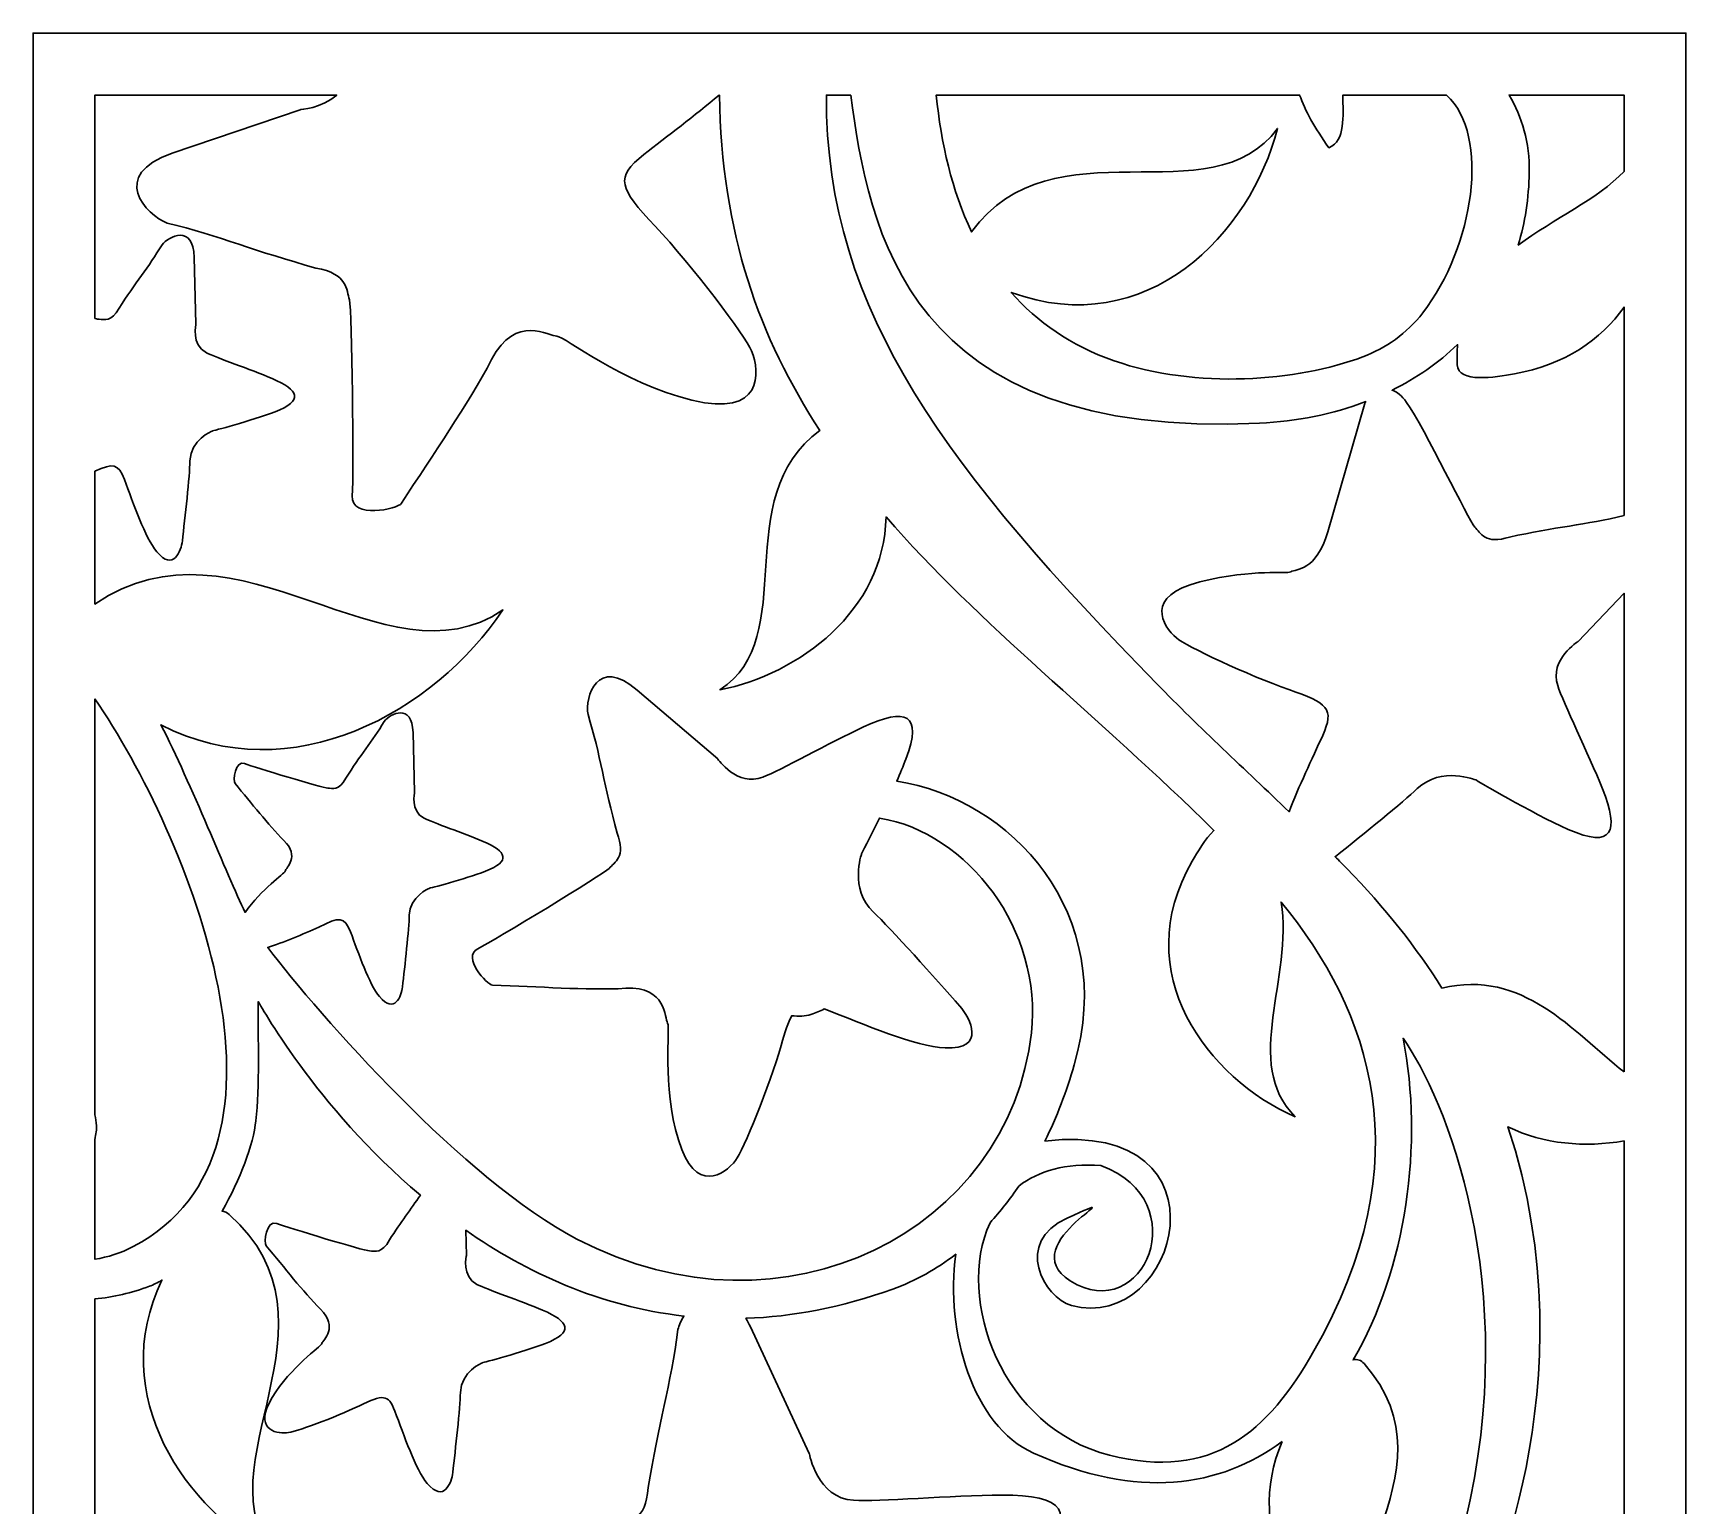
# Model space of a CAD drawing. Header units: centimetres. Extents: x -20.8 to -15.2, y -3.7 to 9.
# Drawn here: x -20.81 to -15.17, y 3.98 to 9 of the extents above; entities that cross this region are included whole.
import ezdxf

# ---------------------------------------------------------------- set-up
doc = ezdxf.new("R2010")
doc.units = ezdxf.units.CM
doc.header["$MEASUREMENT"] = 0
doc.layers.add('layer 1', color=7, linetype='Continuous')

msp = doc.modelspace()

# ---------------------------------------------------------------- linework, layer by layer
at = {"layer": 'layer 1', "color": 250, "lineweight": 30}
for points, knots in [([(-20.80773, -3.66548), (-20.80773, -3.66548), (-15.17043, -3.66548), (-15.17043, -3.66548), (-15.17043, -3.66548), (-15.17043, -3.66548), (-15.17043, 9.00069), (-15.17043, 9.00069), (-15.17043, 9.00069), (-15.17043, 9.00069), (-20.80773, 9.00069), (-20.80773, 9.00069), (-20.80773, 9.00069), (-20.80773, 9.00069), (-20.80773, -3.66548), (-20.80773, -3.66548)], [0, 0, 0, 0, 0.2, 0.2, 0.2, 0.2, 0.4, 0.4, 0.4, 0.4, 0.6, 0.6, 0.6, 0.6, 1, 1, 1, 1]), ([(-18.46633, 8.78942), (-18.46633, 8.78942), (-18.46824, 8.78942), (-18.46824, 8.78942), (-18.46824, 8.78942), (-18.55021, 8.71951), (-18.64615, 8.64797), (-18.7243, 8.58657), (-18.7243, 8.58657), (-18.82473, 8.50769), (-18.80863, 8.47208), (-18.68632, 8.34209), (-18.68632, 8.34209), (-18.55898, 8.20673), (-18.37734, 7.96712), (-18.35738, 7.91723), (-18.35738, 7.91723), (-18.32768, 7.84295), (-18.31777, 7.68946), (-18.56038, 7.74887), (-18.56038, 7.74887), (-18.80301, 7.80829), (-18.99612, 7.96674), (-19.02088, 7.96674), (-19.02088, 7.96674), (-19.04563, 7.96674), (-19.1618, 8.04482), (-19.2437, 7.88752), (-19.2437, 7.88752), (-19.32559, 7.73021), (-19.44237, 7.56784), (-19.55068, 7.39732), (-19.55068, 7.39732), (-19.56396, 7.37643), (-19.72398, 7.34285), (-19.71904, 7.42208), (-19.71904, 7.42208), (-19.71408, 7.5013), (-19.71904, 8.05587), (-19.72894, 8.09052), (-19.72894, 8.09052), (-19.73884, 8.12519), (-19.73388, 8.17965), (-19.84282, 8.19945), (-19.84282, 8.19945), (-20.04541, 8.25392), (-20.17226, 8.3104), (-20.34995, 8.35255), (-20.34995, 8.35255), (-20.42255, 8.37991), (-20.5498, 8.51672), (-20.33302, 8.59061), (-20.33302, 8.59061), (-20.33302, 8.59061), (-19.89728, 8.73916), (-19.89728, 8.73916), (-19.89728, 8.73916), (-19.89728, 8.73916), (-19.82261, 8.74414), (-19.77209, 8.78942), (-19.77209, 8.78942), (-19.77209, 8.78942), (-20.59702, 8.78942), (-20.59702, 8.78942), (-20.59702, 8.78942), (-20.59702, 8.78942), (-20.59702, 8.02755), (-20.59702, 8.02755), (-20.59702, 8.02755), (-20.5896, 8.02574), (-20.58455, 8.02472), (-20.58256, 8.02467), (-20.58256, 8.02467), (-20.56478, 8.02425), (-20.53986, 8.01393), (-20.51453, 8.06233), (-20.51453, 8.06233), (-20.45914, 8.14976), (-20.4139, 8.20121), (-20.36796, 8.27872), (-20.36796, 8.27872), (-20.34442, 8.30889), (-20.26129, 8.34875), (-20.2583, 8.23579), (-20.2583, 8.23579), (-20.2583, 8.23579), (-20.25232, 8.00874), (-20.25232, 8.00874), (-20.25232, 8.00874), (-20.25232, 8.00874), (-20.26946, 7.93732), (-20.21639, 7.91053), (-20.21639, 7.91053), (-20.18157, 7.89296), (-20.06669, 7.85406), (-19.99223, 7.82247), (-19.99223, 7.82247), (-19.90077, 7.78369), (-19.88506, 7.74673), (-19.98247, 7.70905), (-19.98247, 7.70905), (-20.06307, 7.67786), (-20.19725, 7.64356), (-20.19725, 7.64356), (-20.19725, 7.64356), (-20.19725, 7.64356), (-20.27084, 7.61276), (-20.27253, 7.54164), (-20.27253, 7.54164), (-20.27375, 7.49053), (-20.28969, 7.34602), (-20.29854, 7.26879), (-20.29854, 7.26879), (-20.30242, 7.23504), (-20.32888, 7.16337), (-20.38585, 7.23206), (-20.38585, 7.23206), (-20.42632, 7.28085), (-20.4649, 7.39584), (-20.49641, 7.47863), (-20.49641, 7.47863), (-20.51679, 7.53217), (-20.53447, 7.53507), (-20.59702, 7.50621), (-20.59702, 7.50621), (-20.59702, 7.50621), (-20.59702, 7.05358), (-20.59702, 7.05358), (-20.59702, 7.05358), (-20.10612, 7.38643), (-19.60495, 6.75917), (-19.2054, 7.03354), (-19.2054, 7.03354), (-19.43802, 6.68587), (-19.9257, 6.41214), (-20.37158, 6.6416), (-20.37158, 6.6416), (-20.26845, 6.43997), (-20.14616, 6.13012), (-20.08458, 6.00163), (-20.08458, 6.00163), (-20.0278, 6.0821), (-19.95107, 6.13322), (-19.9481, 6.14274), (-19.9481, 6.14274), (-19.94484, 6.1532), (-19.89657, 6.19199), (-19.95222, 6.2473), (-19.95222, 6.2473), (-20.00789, 6.30261), (-20.06111, 6.37333), (-20.11889, 6.44153), (-20.11889, 6.44153), (-20.12597, 6.4499), (-20.11908, 6.52192), (-20.08626, 6.5094), (-20.08626, 6.5094), (-20.05344, 6.49688), (-19.81851, 6.42594), (-19.80257, 6.42556), (-19.80257, 6.42556), (-19.78663, 6.42518), (-19.76427, 6.41591), (-19.74155, 6.45932), (-19.74155, 6.45932), (-19.69187, 6.53774), (-19.6513, 6.58389), (-19.6101, 6.6534), (-19.6101, 6.6534), (-19.58897, 6.68047), (-19.51443, 6.71621), (-19.51176, 6.61489), (-19.51176, 6.61489), (-19.51176, 6.61489), (-19.50638, 6.41126), (-19.50638, 6.41126), (-19.50638, 6.41126), (-19.50638, 6.41126), (-19.52176, 6.3472), (-19.47417, 6.32319), (-19.47417, 6.32319), (-19.44293, 6.30742), (-19.3399, 6.27254), (-19.27311, 6.24422), (-19.27311, 6.24422), (-19.19108, 6.20942), (-19.177, 6.17628), (-19.26436, 6.14248), (-19.26436, 6.14248), (-19.33665, 6.11452), (-19.457, 6.08376), (-19.457, 6.08376), (-19.457, 6.08376), (-19.457, 6.08376), (-19.52299, 6.05612), (-19.52451, 5.99234), (-19.52451, 5.99234), (-19.52561, 5.94649), (-19.5399, 5.8169), (-19.54784, 5.74763), (-19.54784, 5.74763), (-19.55132, 5.71736), (-19.57506, 5.65309), (-19.62615, 5.71468), (-19.62615, 5.71468), (-19.66245, 5.75844), (-19.69704, 5.86158), (-19.7253, 5.93583), (-19.7253, 5.93583), (-19.74541, 5.98865), (-19.76257, 5.98653), (-19.83359, 5.95198), (-19.83359, 5.95198), (-19.88384, 5.92753), (-19.95772, 5.89885), (-20.00736, 5.88239), (-20.00736, 5.88239), (-19.83006, 5.64937), (-19.33602, 5.08774), (-18.95303, 4.88785), (-18.95303, 4.88785), (-18.24174, 4.51662), (-17.47759, 4.92321), (-17.40277, 5.59117), (-17.40277, 5.59117), (-17.36359, 5.94104), (-17.61836, 6.27311), (-17.92063, 6.32362), (-17.92063, 6.32362), (-17.95432, 6.25448), (-17.98226, 6.20125), (-17.98226, 6.20125), (-17.98226, 6.20125), (-17.98226, 6.20125), (-18.02426, 6.08145), (-17.94201, 6.00364), (-17.94201, 6.00364), (-17.88288, 5.94772), (-17.72906, 5.77487), (-17.64721, 5.68207), (-17.64721, 5.68207), (-17.61145, 5.64154), (-17.55493, 5.53386), (-17.69685, 5.53973), (-17.69685, 5.53973), (-17.79766, 5.54389), (-17.97469, 5.62086), (-18.10615, 5.67184), (-18.10615, 5.67184), (-18.10615, 5.67184), (-18.10902, 5.67295), (-18.10902, 5.67295), (-18.10902, 5.67295), (-18.12281, 5.66534), (-18.13801, 5.6588), (-18.15459, 5.65353), (-18.15459, 5.65353), (-18.17465, 5.64716), (-18.19673, 5.6464), (-18.22002, 5.64958), (-18.22002, 5.64958), (-18.23214, 5.62723), (-18.24291, 5.5941), (-18.25612, 5.54831), (-18.25612, 5.54831), (-18.29659, 5.40811), (-18.38575, 5.18947), (-18.41148, 5.15601), (-18.41148, 5.15601), (-18.44977, 5.10622), (-18.54951, 5.03808), (-18.60648, 5.22579), (-18.60648, 5.22579), (-18.66346, 5.41348), (-18.63371, 5.60736), (-18.64362, 5.62408), (-18.64362, 5.62408), (-18.65353, 5.64082), (-18.64727, 5.75055), (-18.78633, 5.74291), (-18.78633, 5.74291), (-18.92539, 5.73527), (-19.08183, 5.74916), (-19.24038, 5.75408), (-19.24038, 5.75408), (-19.25982, 5.75469), (-19.34655, 5.84936), (-19.29105, 5.87773), (-19.29105, 5.87773), (-19.23555, 5.9061), (-18.86287, 6.13144), (-18.84342, 6.152), (-18.84342, 6.152), (-18.82397, 6.17257), (-18.78519, 6.19102), (-18.81542, 6.27254), (-18.81542, 6.27254), (-18.85972, 6.43121), (-18.87233, 6.53952), (-18.91499, 6.67643), (-18.91499, 6.67643), (-18.92556, 6.73643), (-18.88407, 6.87716), (-18.74736, 6.76029), (-18.74736, 6.76029), (-18.74736, 6.76029), (-18.4726, 6.52538), (-18.4726, 6.52538), (-18.4726, 6.52538), (-18.4726, 6.52538), (-18.40644, 6.42899), (-18.31824, 6.46317), (-18.31824, 6.46317), (-18.26035, 6.48561), (-18.09191, 6.57994), (-17.97521, 6.63431), (-17.97521, 6.63431), (-17.83189, 6.70107), (-17.77147, 6.68024), (-17.83073, 6.52494), (-17.83073, 6.52494), (-17.83968, 6.50149), (-17.85042, 6.47582), (-17.86198, 6.44952), (-17.86198, 6.44952), (-17.4744, 6.3898), (-17.1062, 6.00207), (-17.25653, 5.48249), (-17.25653, 5.48249), (-17.2829, 5.39134), (-17.31631, 5.30382), (-17.35663, 5.22218), (-17.35663, 5.22218), (-16.70426, 5.29771), (-16.90131, 4.56252), (-17.26627, 4.66163), (-17.26627, 4.66163), (-17.35946, 4.68693), (-17.46493, 4.87766), (-17.28072, 4.95954), (-17.28072, 4.95954), (-17.01297, 5.07856), (-17.47558, 4.87324), (-17.27027, 4.74524), (-17.27027, 4.74524), (-17.01961, 4.58894), (-16.83932, 5.01859), (-17.1659, 5.13837), (-17.1659, 5.13837), (-17.2859, 5.14783), (-17.37842, 5.12013), (-17.44556, 5.06867), (-17.44556, 5.06867), (-17.47581, 5.02405), (-17.50862, 4.98219), (-17.54396, 4.94364), (-17.54396, 4.94364), (-17.66414, 4.68246), (-17.50273, 4.24315), (-17.1361, 4.15082), (-17.1361, 4.15082), (-16.78348, 4.06201), (-16.59704, 4.22997), (-16.43916, 4.50648), (-16.43916, 4.50648), (-16.06645, 5.15923), (-16.2454, 5.66542), (-16.55108, 6.03729), (-16.55108, 6.03729), (-16.50794, 5.77975), (-16.68528, 5.48888), (-16.50369, 5.30512), (-16.50369, 5.30512), (-16.80146, 5.43523), (-17.07505, 5.79686), (-16.8544, 6.17607), (-16.8544, 6.17607), (-16.83675, 6.20641), (-16.80955, 6.25316), (-16.78045, 6.28146), (-16.78045, 6.28146), (-17.17304, 6.66946), (-17.58184, 6.98537), (-17.8986, 7.35032), (-17.8986, 7.35032), (-17.90484, 7.03177), (-18.19433, 6.81395), (-18.46494, 6.76092), (-18.46494, 6.76092), (-18.1872, 6.94007), (-18.43918, 7.41442), (-18.12413, 7.64575), (-18.12413, 7.64575), (-18.32939, 7.95811), (-18.4609, 8.31983), (-18.46633, 8.78942)], [0, 0, 0, 0, 0.01, 0.01, 0.01, 0.01, 0.02, 0.02, 0.02, 0.02, 0.03, 0.03, 0.03, 0.03, 0.04, 0.04, 0.04, 0.04, 0.05, 0.05, 0.05, 0.05, 0.06, 0.06, 0.06, 0.06, 0.07, 0.07, 0.07, 0.07, 0.08, 0.08, 0.08, 0.08, 0.09, 0.09, 0.09, 0.09, 0.1, 0.1, 0.1, 0.1, 0.11, 0.11, 0.11, 0.11, 0.12, 0.12, 0.12, 0.12, 0.13, 0.13, 0.13, 0.13, 0.14, 0.14, 0.14, 0.14, 0.15, 0.15, 0.15, 0.15, 0.16, 0.16, 0.16, 0.16, 0.17, 0.17, 0.17, 0.17, 0.18, 0.18, 0.18, 0.18, 0.19, 0.19, 0.19, 0.19, 0.2, 0.2, 0.2, 0.2, 0.21, 0.21, 0.21, 0.21, 0.22, 0.22, 0.22, 0.22, 0.23, 0.23, 0.23, 0.23, 0.24, 0.24, 0.24, 0.24, 0.25, 0.25, 0.25, 0.25, 0.26, 0.26, 0.26, 0.26, 0.27, 0.27, 0.27, 0.27, 0.28, 0.28, 0.28, 0.28, 0.29, 0.29, 0.29, 0.29, 0.3, 0.3, 0.3, 0.3, 0.31, 0.31, 0.31, 0.31, 0.32, 0.32, 0.32, 0.32, 0.33, 0.33, 0.33, 0.33, 0.34, 0.34, 0.34, 0.34, 0.35, 0.35, 0.35, 0.35, 0.36, 0.36, 0.36, 0.36, 0.37, 0.37, 0.37, 0.37, 0.38, 0.38, 0.38, 0.38, 0.39, 0.39, 0.39, 0.39, 0.4, 0.4, 0.4, 0.4, 0.41, 0.41, 0.41, 0.41, 0.42, 0.42, 0.42, 0.42, 0.43, 0.43, 0.43, 0.43, 0.44, 0.44, 0.44, 0.44, 0.45, 0.45, 0.45, 0.45, 0.46, 0.46, 0.46, 0.46, 0.47, 0.47, 0.47, 0.47, 0.48, 0.48, 0.48, 0.48, 0.49, 0.49, 0.49, 0.49, 0.5, 0.5, 0.5, 0.5, 0.51, 0.51, 0.51, 0.51, 0.52, 0.52, 0.52, 0.52, 0.53, 0.53, 0.53, 0.53, 0.54, 0.54, 0.54, 0.54, 0.55, 0.55, 0.55, 0.55, 0.56, 0.56, 0.56, 0.56, 0.57, 0.57, 0.57, 0.57, 0.58, 0.58, 0.58, 0.58, 0.59, 0.59, 0.59, 0.59, 0.6, 0.6, 0.6, 0.6, 0.61, 0.61, 0.61, 0.61, 0.62, 0.62, 0.62, 0.62, 0.63, 0.63, 0.63, 0.63, 0.64, 0.64, 0.64, 0.64, 0.65, 0.65, 0.65, 0.65, 0.66, 0.66, 0.66, 0.66, 0.67, 0.67, 0.67, 0.67, 0.68, 0.68, 0.68, 0.68, 0.69, 0.69, 0.69, 0.69, 0.7, 0.7, 0.7, 0.7, 0.71, 0.71, 0.71, 0.71, 0.72, 0.72, 0.72, 0.72, 0.73, 0.73, 0.73, 0.73, 0.74, 0.74, 0.74, 0.74, 0.75, 0.75, 0.75, 0.75, 0.76, 0.76, 0.76, 0.76, 0.77, 0.77, 0.77, 0.77, 0.78, 0.78, 0.78, 0.78, 0.79, 0.79, 0.79, 0.79, 0.8, 0.8, 0.8, 0.8, 0.81, 0.81, 0.81, 0.81, 0.82, 0.82, 0.82, 0.82, 0.83, 0.83, 0.83, 0.83, 0.84, 0.84, 0.84, 0.84, 0.85, 0.85, 0.85, 0.85, 0.86, 0.86, 0.86, 0.86, 0.87, 0.87, 0.87, 0.87, 0.88, 0.88, 0.88, 0.88, 0.89, 0.89, 0.89, 0.89, 0.9, 0.9, 0.9, 0.9, 0.91, 0.91, 0.91, 0.91, 0.92, 0.92, 0.92, 0.92, 0.93, 0.93, 0.93, 0.93, 0.94, 0.94, 0.94, 0.94, 0.95, 0.95, 0.95, 0.95, 0.96, 0.96, 0.96, 0.96, 0.97, 0.97, 0.97, 0.97, 0.98, 0.98, 0.98, 0.98, 1, 1, 1, 1]), ([(-18.01903, 8.78942), (-18.01903, 8.78942), (-18.10202, 8.78942), (-18.10202, 8.78942), (-18.10202, 8.78942), (-18.10693, 8.04136), (-17.67147, 7.4958), (-16.97552, 6.78188), (-16.97552, 6.78188), (-16.82855, 6.63113), (-16.67428, 6.48898), (-16.52401, 6.34513), (-16.52401, 6.34513), (-16.49138, 6.43054), (-16.445, 6.52635), (-16.40936, 6.60546), (-16.40936, 6.60546), (-16.36816, 6.6969), (-16.39232, 6.71581), (-16.52472, 6.7618), (-16.52472, 6.7618), (-16.66258, 6.80967), (-16.87616, 6.91035), (-16.90821, 6.93782), (-16.90821, 6.93782), (-16.95589, 6.97869), (-17.01862, 7.08192), (-16.82815, 7.12883), (-16.82815, 7.12883), (-16.63769, 7.17572), (-16.5354, 7.15453), (-16.51817, 7.16354), (-16.51817, 7.16354), (-16.50094, 7.17255), (-16.43048, 7.16591), (-16.39192, 7.29973), (-16.39192, 7.29973), (-16.39192, 7.29973), (-16.26686, 7.73371), (-16.26686, 7.73371), (-16.26686, 7.73371), (-16.26596, 7.73684), (-16.26453, 7.7402), (-16.26265, 7.74364), (-16.26265, 7.74364), (-16.37479, 7.70108), (-16.49752, 7.67634), (-16.62481, 7.67009), (-16.62481, 7.67009), (-17.83258, 7.61084), (-17.9568, 8.33247), (-18.01903, 8.78942)], [0, 0, 0, 0, 0.0714286, 0.0714286, 0.0714286, 0.0714286, 0.1428571, 0.1428571, 0.1428571, 0.1428571, 0.2142857, 0.2142857, 0.2142857, 0.2142857, 0.2857143, 0.2857143, 0.2857143, 0.2857143, 0.3571429, 0.3571429, 0.3571429, 0.3571429, 0.4285714, 0.4285714, 0.4285714, 0.4285714, 0.5, 0.5, 0.5, 0.5, 0.5714286, 0.5714286, 0.5714286, 0.5714286, 0.6428571, 0.6428571, 0.6428571, 0.6428571, 0.7142857, 0.7142857, 0.7142857, 0.7142857, 0.7857143, 0.7857143, 0.7857143, 0.7857143, 0.8571429, 0.8571429, 0.8571429, 0.8571429, 1, 1, 1, 1]), ([(-15.98677, 8.78942), (-15.98677, 8.78942), (-16.34007, 8.78942), (-16.34007, 8.78942), (-16.34007, 8.78942), (-16.34158, 8.71805), (-16.32934, 8.63389), (-16.38805, 8.60943), (-16.38805, 8.60943), (-16.43693, 8.67713), (-16.46916, 8.73696), (-16.48794, 8.78942), (-16.48794, 8.78942), (-16.48794, 8.78942), (-17.72705, 8.78942), (-17.72705, 8.78942), (-17.72705, 8.78942), (-17.7109, 8.624), (-17.67391, 8.46376), (-17.60661, 8.32279), (-17.60661, 8.32279), (-17.32942, 8.70579), (-16.78956, 8.36596), (-16.56311, 8.67548), (-16.56311, 8.67548), (-16.65517, 8.3183), (-17.00884, 7.94665), (-17.47178, 8.1162), (-17.47178, 8.1162), (-17.38334, 8.01548), (-17.26855, 7.93471), (-17.12108, 7.88321), (-17.12108, 7.88321), (-16.84224, 7.78585), (-16.49573, 7.81187), (-16.27209, 7.89673), (-16.27209, 7.89673), (-16.19357, 7.92653), (-16.12344, 7.975), (-16.068, 8.04661), (-16.068, 8.04661), (-15.89391, 8.27151), (-15.83657, 8.65151), (-15.98677, 8.78942)], [0, 0, 0, 0, 0.0833333, 0.0833333, 0.0833333, 0.0833333, 0.1666667, 0.1666667, 0.1666667, 0.1666667, 0.25, 0.25, 0.25, 0.25, 0.3333333, 0.3333333, 0.3333333, 0.3333333, 0.4166667, 0.4166667, 0.4166667, 0.4166667, 0.5, 0.5, 0.5, 0.5, 0.5833333, 0.5833333, 0.5833333, 0.5833333, 0.6666667, 0.6666667, 0.6666667, 0.6666667, 0.75, 0.75, 0.75, 0.75, 0.8333333, 0.8333333, 0.8333333, 0.8333333, 1, 1, 1, 1]), ([(-15.38113, 8.52881), (-15.38113, 8.52881), (-15.38113, 8.78942), (-15.38113, 8.78942), (-15.38113, 8.78942), (-15.38113, 8.78942), (-15.77361, 8.78942), (-15.77361, 8.78942), (-15.77361, 8.78942), (-15.72947, 8.71504), (-15.70299, 8.62696), (-15.70474, 8.52584), (-15.70474, 8.52584), (-15.70629, 8.43638), (-15.71934, 8.35362), (-15.74228, 8.2777), (-15.74228, 8.2777), (-15.62079, 8.36805), (-15.47384, 8.43232), (-15.38113, 8.52881)], [0, 0, 0, 0, 0.1666667, 0.1666667, 0.1666667, 0.1666667, 0.3333333, 0.3333333, 0.3333333, 0.3333333, 0.5, 0.5, 0.5, 0.5, 0.6666667, 0.6666667, 0.6666667, 0.6666667, 1, 1, 1, 1]), ([(-15.38113, 7.35522), (-15.38113, 7.35522), (-15.38113, 8.06618), (-15.38113, 8.06618), (-15.38113, 8.06618), (-15.4614, 7.95422), (-15.58351, 7.86906), (-15.75541, 7.83866), (-15.75541, 7.83866), (-15.82031, 7.82718), (-15.94741, 7.80473), (-15.95046, 7.86962), (-15.95046, 7.86962), (-15.9516, 7.89372), (-15.95123, 7.91661), (-15.94947, 7.93839), (-15.94947, 7.93839), (-16.01433, 7.87584), (-16.08966, 7.82388), (-16.1726, 7.78284), (-16.1726, 7.78284), (-16.15628, 7.77712), (-16.13937, 7.76429), (-16.12325, 7.74112), (-16.12325, 7.74112), (-16.06194, 7.65307), (-15.91014, 7.33665), (-15.89064, 7.31613), (-15.89064, 7.31613), (-15.87114, 7.29561), (-15.85478, 7.2559), (-15.77176, 7.28175), (-15.77176, 7.28175), (-15.61796, 7.31598), (-15.51171, 7.32371), (-15.38113, 7.35522)], [0, 0, 0, 0, 0.1, 0.1, 0.1, 0.1, 0.2, 0.2, 0.2, 0.2, 0.3, 0.3, 0.3, 0.3, 0.4, 0.4, 0.4, 0.4, 0.5, 0.5, 0.5, 0.5, 0.6, 0.6, 0.6, 0.6, 0.7, 0.7, 0.7, 0.7, 0.8, 0.8, 0.8, 0.8, 1, 1, 1, 1]), ([(-15.38113, 5.45775), (-15.38113, 5.45775), (-15.38113, 7.09031), (-15.38113, 7.09031), (-15.38113, 7.09031), (-15.38113, 7.09031), (-15.53753, 6.92596), (-15.53753, 6.92596), (-15.53753, 6.92596), (-15.53753, 6.92596), (-15.63731, 6.86503), (-15.60786, 6.77513), (-15.60786, 6.77513), (-15.58854, 6.71612), (-15.5033, 6.54291), (-15.45523, 6.42347), (-15.45523, 6.42347), (-15.39619, 6.2768), (-15.4202, 6.21758), (-15.57212, 6.28503), (-15.57212, 6.28503), (-15.69786, 6.34085), (-15.88729, 6.45357), (-15.88729, 6.45357), (-15.88729, 6.45357), (-15.88729, 6.45357), (-16.00468, 6.50189), (-16.08677, 6.42389), (-16.08677, 6.42389), (-16.13557, 6.37751), (-16.26773, 6.27068), (-16.36686, 6.19168), (-16.36686, 6.19168), (-16.35381, 6.1786), (-16.34081, 6.16548), (-16.3279, 6.1523), (-16.3279, 6.1523), (-16.19639, 6.01815), (-16.08939, 5.88116), (-16.00259, 5.74377), (-16.00259, 5.74377), (-15.72594, 5.80973), (-15.55811, 5.59738), (-15.38113, 5.45775)], [0, 0, 0, 0, 0.0833333, 0.0833333, 0.0833333, 0.0833333, 0.1666667, 0.1666667, 0.1666667, 0.1666667, 0.25, 0.25, 0.25, 0.25, 0.3333333, 0.3333333, 0.3333333, 0.3333333, 0.4166667, 0.4166667, 0.4166667, 0.4166667, 0.5, 0.5, 0.5, 0.5, 0.5833333, 0.5833333, 0.5833333, 0.5833333, 0.6666667, 0.6666667, 0.6666667, 0.6666667, 0.75, 0.75, 0.75, 0.75, 0.8333333, 0.8333333, 0.8333333, 0.8333333, 1, 1, 1, 1]), ([(-20.59702, 6.7307), (-20.59702, 6.7307), (-20.59702, 5.31147), (-20.59702, 5.31147), (-20.59702, 5.31147), (-20.59456, 5.29949), (-20.59277, 5.28702), (-20.59172, 5.27408), (-20.59172, 5.27408), (-20.59081, 5.26277), (-20.59271, 5.24581), (-20.59702, 5.22681), (-20.59702, 5.22681), (-20.59702, 5.22681), (-20.59702, 4.81915), (-20.59702, 4.81915), (-20.59702, 4.81915), (-20.55239, 4.82607), (-20.5081, 4.84004), (-20.46584, 4.86221), (-20.46584, 4.86221), (-19.83687, 5.1923), (-20.28035, 6.26829), (-20.59702, 6.7307)], [0, 0, 0, 0, 0.1428571, 0.1428571, 0.1428571, 0.1428571, 0.2857143, 0.2857143, 0.2857143, 0.2857143, 0.4285714, 0.4285714, 0.4285714, 0.4285714, 0.5714286, 0.5714286, 0.5714286, 0.5714286, 0.7142857, 0.7142857, 0.7142857, 0.7142857, 1, 1, 1, 1]), ([(-20.59702, 4.68349), (-20.59702, 4.68349), (-20.59702, 3.50361), (-20.59702, 3.50361), (-20.59702, 3.50361), (-20.51215, 3.49807), (-20.42978, 3.49377), (-20.41996, 3.49577), (-20.41996, 3.49577), (-20.40046, 3.49975), (-20.37071, 3.4947), (-20.35518, 3.55379), (-20.35518, 3.55379), (-20.3166, 3.66294), (-20.28011, 3.73033), (-20.24937, 3.82629), (-20.24937, 3.82629), (-20.23122, 3.86507), (-20.15054, 3.92926), (-20.11911, 3.80685), (-20.11911, 3.80685), (-20.11911, 3.80685), (-20.05592, 3.5608), (-20.05592, 3.5608), (-20.05592, 3.5608), (-20.05592, 3.5608), (-20.05679, 3.47864), (-19.99225, 3.4627), (-19.99225, 3.4627), (-19.9499, 3.45222), (-19.81493, 3.43847), (-19.72587, 3.42263), (-19.72587, 3.42263), (-19.61648, 3.40315), (-19.59014, 3.36678), (-19.68693, 3.30139), (-19.68693, 3.30139), (-19.76704, 3.24727), (-19.90478, 3.17639), (-19.90478, 3.17639), (-19.90478, 3.17639), (-19.90478, 3.17639), (-19.97731, 3.12445), (-19.96141, 3.04649), (-19.96141, 3.04649), (-19.95478, 3.01395), (-19.94568, 2.94586), (-19.93735, 2.87754), (-19.93735, 2.87754), (-19.66236, 3.04273), (-19.25647, 2.96651), (-19.0273, 2.69841), (-19.0273, 2.69841), (-18.98696, 2.94223), (-18.85564, 3.14377), (-18.85828, 3.16832), (-18.85828, 3.16832), (-18.86103, 3.1938), (-18.79351, 3.32203), (-18.96451, 3.38891), (-18.96451, 3.38891), (-19.13552, 3.4558), (-19.31559, 3.55801), (-19.50312, 3.65064), (-19.50312, 3.65064), (-19.52611, 3.66199), (-19.57838, 3.82301), (-19.49629, 3.82669), (-19.49629, 3.82669), (-19.41418, 3.83036), (-18.84385, 3.89688), (-18.80927, 3.91091), (-18.80927, 3.91091), (-18.77469, 3.92495), (-18.71807, 3.92588), (-18.70975, 4.0402), (-18.70975, 4.0402), (-18.67612, 4.2548), (-18.63202, 4.39163), (-18.60832, 4.5792), (-18.60832, 4.5792), (-18.60469, 4.59323), (-18.59756, 4.60949), (-18.58778, 4.62545), (-18.58778, 4.62545), (-18.87607, 4.65762), (-19.12541, 4.77353), (-19.33217, 4.91795), (-19.33217, 4.91795), (-19.33217, 4.91795), (-19.32989, 4.83147), (-19.32989, 4.83147), (-19.32989, 4.83147), (-19.32989, 4.83147), (-19.34703, 4.76005), (-19.29397, 4.73328), (-19.29397, 4.73328), (-19.25914, 4.71571), (-19.14426, 4.6768), (-19.06979, 4.64522), (-19.06979, 4.64522), (-18.97834, 4.60644), (-18.96264, 4.56948), (-19.06004, 4.5318), (-19.06004, 4.5318), (-19.14065, 4.50062), (-19.27483, 4.46631), (-19.27483, 4.46631), (-19.27483, 4.46631), (-19.27483, 4.46631), (-19.34841, 4.43551), (-19.35011, 4.36439), (-19.35011, 4.36439), (-19.35132, 4.31327), (-19.36725, 4.16878), (-19.37611, 4.09153), (-19.37611, 4.09153), (-19.37999, 4.0578), (-19.40645, 3.98612), (-19.46342, 4.0548), (-19.46342, 4.0548), (-19.50389, 4.1036), (-19.54246, 4.21859), (-19.57399, 4.30138), (-19.57399, 4.30138), (-19.5964, 4.36026), (-19.61554, 4.35791), (-19.69472, 4.31939), (-19.69472, 4.31939), (-19.77718, 4.27928), (-19.91671, 4.2289), (-19.94315, 4.22682), (-19.94315, 4.22682), (-19.98249, 4.22374), (-20.05624, 4.24161), (-19.99263, 4.34717), (-19.99263, 4.34717), (-19.92902, 4.45273), (-19.82603, 4.52041), (-19.8224, 4.53208), (-19.8224, 4.53208), (-19.81877, 4.54374), (-19.76493, 4.587), (-19.82701, 4.64867), (-19.82701, 4.64867), (-19.88908, 4.71034), (-19.94842, 4.78918), (-20.01282, 4.86524), (-20.01282, 4.86524), (-20.02071, 4.87456), (-20.01303, 4.95487), (-19.97644, 4.9409), (-19.97644, 4.9409), (-19.93985, 4.92693), (-19.67791, 4.84784), (-19.66014, 4.84742), (-19.66014, 4.84742), (-19.64235, 4.847), (-19.61743, 4.83666), (-19.59211, 4.88507), (-19.59211, 4.88507), (-19.55329, 4.94632), (-19.51946, 4.98995), (-19.48688, 5.03722), (-19.48688, 5.03722), (-19.8461, 5.34099), (-20.03942, 5.69799), (-20.03942, 5.69799), (-20.03942, 5.69799), (-20.04134, 5.5763), (-20.03403, 5.40438), (-20.04751, 5.29157), (-20.04751, 5.29157), (-20.05726, 5.20988), (-20.10081, 5.09114), (-20.16316, 4.98264), (-20.16316, 4.98264), (-20.15474, 4.98188), (-20.14667, 4.97845), (-20.13913, 4.97175), (-20.13913, 4.97175), (-19.72091, 4.59986), (-20.24557, 4.11301), (-19.97907, 3.80145), (-19.97907, 3.80145), (-20.28906, 3.96434), (-20.55832, 4.35589), (-20.36827, 4.7478), (-20.36827, 4.7478), (-20.38242, 4.73924), (-20.39672, 4.73215), (-20.41109, 4.72682), (-20.41109, 4.72682), (-20.47118, 4.70454), (-20.53384, 4.68975), (-20.59702, 4.68349)], [0, 0, 0, 0, 0.02, 0.02, 0.02, 0.02, 0.04, 0.04, 0.04, 0.04, 0.06, 0.06, 0.06, 0.06, 0.08, 0.08, 0.08, 0.08, 0.1, 0.1, 0.1, 0.1, 0.12, 0.12, 0.12, 0.12, 0.14, 0.14, 0.14, 0.14, 0.16, 0.16, 0.16, 0.16, 0.18, 0.18, 0.18, 0.18, 0.2, 0.2, 0.2, 0.2, 0.22, 0.22, 0.22, 0.22, 0.24, 0.24, 0.24, 0.24, 0.26, 0.26, 0.26, 0.26, 0.28, 0.28, 0.28, 0.28, 0.3, 0.3, 0.3, 0.3, 0.32, 0.32, 0.32, 0.32, 0.34, 0.34, 0.34, 0.34, 0.36, 0.36, 0.36, 0.36, 0.38, 0.38, 0.38, 0.38, 0.4, 0.4, 0.4, 0.4, 0.42, 0.42, 0.42, 0.42, 0.44, 0.44, 0.44, 0.44, 0.46, 0.46, 0.46, 0.46, 0.48, 0.48, 0.48, 0.48, 0.5, 0.5, 0.5, 0.5, 0.52, 0.52, 0.52, 0.52, 0.54, 0.54, 0.54, 0.54, 0.56, 0.56, 0.56, 0.56, 0.58, 0.58, 0.58, 0.58, 0.6, 0.6, 0.6, 0.6, 0.62, 0.62, 0.62, 0.62, 0.64, 0.64, 0.64, 0.64, 0.66, 0.66, 0.66, 0.66, 0.68, 0.68, 0.68, 0.68, 0.7, 0.7, 0.7, 0.7, 0.72, 0.72, 0.72, 0.72, 0.74, 0.74, 0.74, 0.74, 0.76, 0.76, 0.76, 0.76, 0.78, 0.78, 0.78, 0.78, 0.8, 0.8, 0.8, 0.8, 0.82, 0.82, 0.82, 0.82, 0.84, 0.84, 0.84, 0.84, 0.86, 0.86, 0.86, 0.86, 0.88, 0.88, 0.88, 0.88, 0.9, 0.9, 0.9, 0.9, 0.92, 0.92, 0.92, 0.92, 0.94, 0.94, 0.94, 0.94, 0.96, 0.96, 0.96, 0.96, 1, 1, 1, 1]), ([(-16.54788, 4.19744), (-16.67962, 3.88843), (-16.49349, 3.55539), (-16.25554, 3.38969), (-16.25554, 3.38969), (-16.46075, 3.70078), (-15.93258, 4.08069), (-16.26784, 4.46332), (-16.26784, 4.46332), (-16.27825, 4.4752), (-16.2912, 4.47847), (-16.30544, 4.4759), (-16.30544, 4.4759), (-16.12399, 4.78519), (-16.06509, 5.21312), (-16.13495, 5.57265), (-16.13495, 5.57265), (-15.99342, 5.37127), (-15.72716, 4.73932), (-15.92355, 3.92222), (-15.92355, 3.92222), (-16.04042, 3.43596), (-16.65724, 2.24601), (-17.35171, 2.56302), (-17.35171, 2.56302), (-17.65951, 2.70352), (-17.70409, 3.1778), (-17.43582, 3.256), (-17.43582, 3.256), (-17.18401, 3.32939), (-16.94179, 3.06325), (-17.19099, 2.93863), (-17.19099, 2.93863), (-17.35323, 2.85021), (-17.42121, 3.12122), (-17.29782, 3.07054), (-17.29782, 3.07054), (-17.24275, 3.04793), (-17.25501, 3.07325), (-17.29213, 3.09654), (-17.29213, 3.09654), (-17.33465, 3.13042), (-17.38313, 3.10256), (-17.39938, 3.07192), (-17.39938, 3.07192), (-17.44672, 2.98268), (-17.36392, 2.86443), (-17.25043, 2.86322), (-17.25043, 2.86322), (-17.19766, 2.86266), (-17.12656, 2.89352), (-17.10325, 2.91482), (-17.10325, 2.91482), (-17.00651, 3.00314), (-16.99202, 3.12108), (-17.07204, 3.22339), (-17.07204, 3.22339), (-17.23993, 3.43806), (-17.68975, 3.37904), (-17.73902, 3.079), (-17.73902, 3.079), (-17.74058, 3.06946), (-17.7419, 3.05999), (-17.74302, 3.05055), (-17.74302, 3.05055), (-17.76901, 3.13035), (-17.79293, 3.20037), (-17.80899, 3.23996), (-17.80899, 3.23996), (-17.86513, 3.37829), (-17.74921, 3.49903), (-17.74921, 3.49903), (-17.74921, 3.49903), (-17.74921, 3.49903), (-17.51952, 3.67714), (-17.3904, 3.8045), (-17.3904, 3.8045), (-17.23437, 3.9584), (-17.29547, 4.01643), (-17.50392, 4.01471), (-17.50392, 4.01471), (-17.67365, 4.01331), (-17.92731, 3.99226), (-18.00903, 3.997), (-18.00903, 3.997), (-18.13355, 4.00423), (-18.1602, 4.15605), (-18.1602, 4.15605), (-18.1602, 4.15605), (-18.1602, 4.15605), (-18.36136, 4.58815), (-18.36136, 4.58815), (-18.36136, 4.58815), (-18.36634, 4.59883), (-18.37137, 4.6086), (-18.37646, 4.61755), (-18.37646, 4.61755), (-18.21922, 4.62294), (-18.05204, 4.65363), (-17.87526, 4.71745), (-17.87526, 4.71745), (-17.79735, 4.74557), (-17.72581, 4.78581), (-17.66074, 4.83595), (-17.66074, 4.83595), (-17.6966, 4.57101), (-17.60329, 4.25175), (-17.39572, 4.15794), (-17.39572, 4.15794), (-17.04145, 3.99783), (-16.75793, 4.04092), (-16.54788, 4.19744)], [0, 0, 0, 0, 0.0344828, 0.0344828, 0.0344828, 0.0344828, 0.0689655, 0.0689655, 0.0689655, 0.0689655, 0.1034483, 0.1034483, 0.1034483, 0.1034483, 0.137931, 0.137931, 0.137931, 0.137931, 0.1724138, 0.1724138, 0.1724138, 0.1724138, 0.2068966, 0.2068966, 0.2068966, 0.2068966, 0.2413793, 0.2413793, 0.2413793, 0.2413793, 0.2758621, 0.2758621, 0.2758621, 0.2758621, 0.3103448, 0.3103448, 0.3103448, 0.3103448, 0.3448276, 0.3448276, 0.3448276, 0.3448276, 0.3793103, 0.3793103, 0.3793103, 0.3793103, 0.4137931, 0.4137931, 0.4137931, 0.4137931, 0.4482759, 0.4482759, 0.4482759, 0.4482759, 0.4827586, 0.4827586, 0.4827586, 0.4827586, 0.5172414, 0.5172414, 0.5172414, 0.5172414, 0.5517241, 0.5517241, 0.5517241, 0.5517241, 0.5862069, 0.5862069, 0.5862069, 0.5862069, 0.6206897, 0.6206897, 0.6206897, 0.6206897, 0.6551724, 0.6551724, 0.6551724, 0.6551724, 0.6896552, 0.6896552, 0.6896552, 0.6896552, 0.7241379, 0.7241379, 0.7241379, 0.7241379, 0.7586207, 0.7586207, 0.7586207, 0.7586207, 0.7931034, 0.7931034, 0.7931034, 0.7931034, 0.8275862, 0.8275862, 0.8275862, 0.8275862, 0.862069, 0.862069, 0.862069, 0.862069, 0.8965517, 0.8965517, 0.8965517, 0.8965517, 0.9310345, 0.9310345, 0.9310345, 0.9310345, 1, 1, 1, 1]), ([(-15.38113, 1.56499), (-15.38113, 1.56499), (-15.38113, 2.25958), (-15.38113, 2.25958), (-15.38113, 2.25958), (-15.39826, 2.2174), (-15.44795, 2.14934), (-15.49703, 2.24487), (-15.49703, 2.24487), (-15.53387, 2.31656), (-15.55017, 2.46993), (-15.56655, 2.58138), (-15.56655, 2.58138), (-15.57819, 2.66065), (-15.6026, 2.66298), (-15.71151, 2.63691), (-15.71151, 2.63691), (-15.82489, 2.60977), (-16.01198, 2.58555), (-16.04536, 2.59024), (-16.04536, 2.59024), (-16.09505, 2.59721), (-16.18172, 2.63967), (-16.07375, 2.75325), (-16.07375, 2.75325), (-15.96577, 2.86683), (-15.8193, 2.92258), (-15.81158, 2.93606), (-15.81158, 2.93606), (-15.80387, 2.94954), (-15.72515, 2.98845), (-15.78527, 3.08207), (-15.78527, 3.08207), (-15.84539, 3.17569), (-15.89739, 3.28989), (-15.95647, 3.40202), (-15.95647, 3.40202), (-15.96371, 3.41575), (-15.93211, 3.51335), (-15.89051, 3.48597), (-15.89051, 3.48597), (-15.84894, 3.45857), (-15.54544, 3.2884), (-15.52348, 3.28299), (-15.52348, 3.28299), (-15.50153, 3.27758), (-15.47342, 3.25791), (-15.42868, 3.31104), (-15.42868, 3.31104), (-15.41217, 3.32764), (-15.39639, 3.34291), (-15.38113, 3.35727), (-15.38113, 3.35727), (-15.38113, 3.35727), (-15.38113, 5.22256), (-15.38113, 5.22256), (-15.38113, 5.22256), (-15.51486, 5.19954), (-15.65472, 5.21061), (-15.77774, 5.27086), (-15.77774, 5.27086), (-15.48485, 4.38875), (-15.87349, 3.60889), (-15.87349, 3.60889), (-15.87349, 3.60889), (-15.97386, 3.38584), (-16.18142, 3.0418), (-16.23159, 2.93028), (-16.23159, 2.93028), (-16.26989, 2.84517), (-16.40326, 2.28132), (-16.4241, 1.79581), (-16.4241, 1.79581), (-16.32697, 1.83653), (-16.19245, 1.8951), (-16.18185, 1.90353), (-16.18185, 1.90353), (-16.16635, 1.91587), (-16.13767, 1.92485), (-16.15061, 1.98429), (-16.15061, 1.98429), (-16.1657, 2.09855), (-16.16381, 2.17481), (-16.17991, 2.27383), (-16.17991, 2.27383), (-16.18134, 2.31644), (-16.13878, 2.40985), (-16.05557, 2.31546), (-16.05557, 2.31546), (-16.05557, 2.31546), (-15.8883, 2.12576), (-15.8883, 2.12576), (-15.8883, 2.12576), (-15.8883, 2.12576), (-15.85194, 2.05248), (-15.78749, 2.0675), (-15.78749, 2.0675), (-15.74518, 2.07736), (-15.61925, 2.12616), (-15.53306, 2.15236), (-15.53306, 2.15236), (-15.42724, 2.18454), (-15.38742, 2.16417), (-15.44373, 2.06242), (-15.44373, 2.06242), (-15.49033, 1.97821), (-15.58047, 1.85307), (-15.58047, 1.85307), (-15.58047, 1.85307), (-15.58047, 1.85307), (-15.62134, 1.77422), (-15.572, 1.71224), (-15.572, 1.71224), (-15.53672, 1.66791), (-15.44783, 1.53417), (-15.40008, 1.4616), (-15.40008, 1.4616), (-15.39916, 1.49808), (-15.39257, 1.53277), (-15.38113, 1.56499)], [0, 0, 0, 0, 0.0322581, 0.0322581, 0.0322581, 0.0322581, 0.0645161, 0.0645161, 0.0645161, 0.0645161, 0.0967742, 0.0967742, 0.0967742, 0.0967742, 0.1290323, 0.1290323, 0.1290323, 0.1290323, 0.1612903, 0.1612903, 0.1612903, 0.1612903, 0.1935484, 0.1935484, 0.1935484, 0.1935484, 0.2258065, 0.2258065, 0.2258065, 0.2258065, 0.2580645, 0.2580645, 0.2580645, 0.2580645, 0.2903226, 0.2903226, 0.2903226, 0.2903226, 0.3225806, 0.3225806, 0.3225806, 0.3225806, 0.3548387, 0.3548387, 0.3548387, 0.3548387, 0.3870968, 0.3870968, 0.3870968, 0.3870968, 0.4193548, 0.4193548, 0.4193548, 0.4193548, 0.4516129, 0.4516129, 0.4516129, 0.4516129, 0.483871, 0.483871, 0.483871, 0.483871, 0.516129, 0.516129, 0.516129, 0.516129, 0.5483871, 0.5483871, 0.5483871, 0.5483871, 0.5806452, 0.5806452, 0.5806452, 0.5806452, 0.6129032, 0.6129032, 0.6129032, 0.6129032, 0.6451613, 0.6451613, 0.6451613, 0.6451613, 0.6774194, 0.6774194, 0.6774194, 0.6774194, 0.7096774, 0.7096774, 0.7096774, 0.7096774, 0.7419355, 0.7419355, 0.7419355, 0.7419355, 0.7741935, 0.7741935, 0.7741935, 0.7741935, 0.8064516, 0.8064516, 0.8064516, 0.8064516, 0.8387097, 0.8387097, 0.8387097, 0.8387097, 0.8709677, 0.8709677, 0.8709677, 0.8709677, 0.9032258, 0.9032258, 0.9032258, 0.9032258, 0.9354839, 0.9354839, 0.9354839, 0.9354839, 1, 1, 1, 1])]:
    msp.add_open_spline(points, degree=3, knots=knots, dxfattribs=at)

doc.saveas('drawing.dxf')
